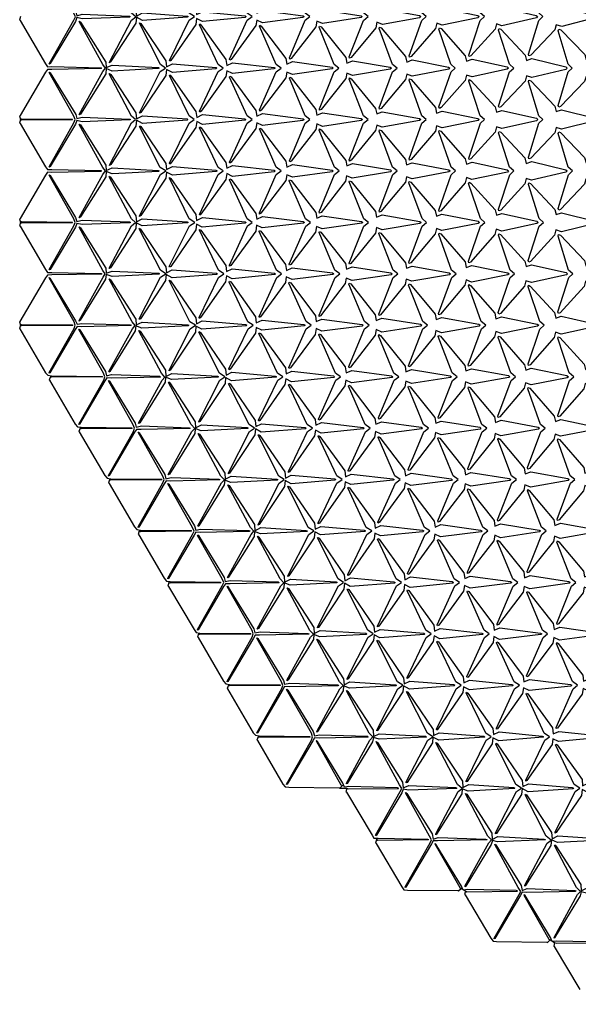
# Model space of a CAD drawing. Extents: x 0 to 195, y 0 to 191.
# Drawn here: x 0.2 to 47.4, y 13.4 to 95.1 of the extents above; entities that cross this region are included whole.
import ezdxf

# ---------------------------------------------------------------- set-up
doc = ezdxf.new("R2010")
doc.units = 0
doc.layers.add('DEFAULT', color=18, linetype='CONTINUOUS')

msp = doc.modelspace()

# ---------------------------------------------------------------- linework, layer by layer
at = {"layer": 'DEFAULT'}
for points in [[(5.004, 95.364), (5.466, 95.491), (9.45, 95.328), (9.515, 95.289), (9.458, 95.251), (5.462, 95.094), (5.006, 95.21), (4.916, 94.879), (2.772, 91.344), (2.703, 91.289), (2.688, 91.32), (4.764, 95.002), (4.892, 95.285), (4.755, 95.576), (2.692, 99.25), (2.707, 99.282), (2.776, 99.228), (4.919, 95.707)], [(10.036, 95.33), (10.536, 95.601), (14.313, 95.338), (14.382, 95.289), (14.306, 95.24), (10.539, 94.972), (10.038, 95.245), (9.986, 94.745), (7.861, 91.476), (7.774, 91.413), (7.756, 91.458), (9.618, 94.997), (9.975, 95.285), (9.61, 95.582), (7.759, 99.113), (7.776, 99.162), (7.86, 99.103), (9.986, 95.833)], [(15.11, 95.458), (15.599, 95.701), (19.188, 95.348), (19.269, 95.289), (19.188, 95.231), (15.599, 94.878), (15.108, 95.123), (15.047, 94.629), (12.938, 91.59), (12.841, 91.529), (12.822, 91.595), (14.474, 94.991), (14.918, 95.289), (14.481, 95.587), (12.82, 98.989), (12.841, 99.05), (12.941, 98.984), (15.049, 95.953)], [(20.177, 95.574), (20.658, 95.794), (24.07, 95.358), (24.155, 95.289), (24.059, 95.22), (20.664, 94.776), (20.176, 95.005), (20.098, 94.531), (18.005, 91.688), (17.896, 91.624), (17.874, 91.702), (19.362, 94.987), (19.785, 95.289), (19.363, 95.592), (17.874, 98.876), (17.899, 98.949), (18.013, 98.88), (20.104, 96.058)], [(25.232, 95.67), (25.709, 95.873), (28.97, 95.367), (29.067, 95.289), (28.972, 95.212), (25.707, 94.707), (25.231, 94.91), (25.147, 94.438), (23.07, 91.78), (22.952, 91.721), (22.929, 91.819), (24.242, 94.982), (24.649, 95.289), (24.252, 95.596), (22.924, 98.769), (22.95, 98.861), (23.071, 98.797), (25.148, 96.143)], [(30.282, 95.757), (30.753, 95.943), (33.881, 95.375), (33.982, 95.289), (33.881, 95.203), (30.753, 94.635), (30.284, 94.818), (30.191, 94.353), (28.129, 91.863), (27.996, 91.798), (27.965, 91.898), (29.16, 94.978), (29.546, 95.289), (29.158, 95.6), (27.966, 98.678), (27.995, 98.783), (28.125, 98.72), (30.188, 96.22)], [(35.332, 95.843), (35.797, 96.011), (38.795, 95.384), (38.902, 95.289), (38.798, 95.195), (35.795, 94.57), (35.331, 94.738), (35.227, 94.283), (33.178, 91.932), (33.038, 91.869), (33.003, 91.982), (34.075, 94.974), (34.446, 95.289), (34.075, 95.604), (33.003, 98.597), (33.038, 98.708), (33.18, 98.644), (35.228, 96.297)], [(40.371, 95.91), (40.831, 96.066), (43.725, 95.391), (43.837, 95.289), (43.732, 95.188), (40.828, 94.518), (40.367, 94.674), (40.256, 94.228), (38.218, 91.986), (38.073, 91.931), (38.038, 92.058), (38.998, 94.971), (39.352, 95.289), (38.995, 95.608), (38.039, 98.518), (38.075, 98.644), (38.221, 98.588), (40.258, 96.354)], [(45.406, 95.972), (45.863, 96.116), (48.661, 95.399), (48.775, 95.289), (48.666, 95.18), (45.861, 94.467), (45.405, 94.609), (45.285, 94.171), (43.259, 92.042), (43.105, 91.987), (43.064, 92.119), (43.936, 94.968), (44.277, 95.289), (43.93, 95.61), (43.067, 98.453), (43.107, 98.589), (43.259, 98.536), (45.285, 96.407)], [(7.494, 90.995), (7.997, 91.209), (11.89, 91.002), (11.949, 90.959), (11.873, 90.915), (8.005, 90.696), (7.497, 90.911), (7.454, 90.477), (5.319, 87.085), (5.239, 87.022), (5.22, 87.056), (7.194, 90.67), (7.424, 90.964), (7.205, 91.248), (5.215, 94.872), (5.238, 94.898), (5.323, 94.828), (7.456, 91.447)], [(12.576, 91.069), (13.066, 91.319), (16.752, 91.012), (16.822, 90.959), (16.737, 90.904), (13.074, 90.587), (12.58, 90.842), (12.523, 90.345), (10.407, 87.215), (10.313, 87.15), (10.293, 87.204), (12.038, 90.664), (12.497, 90.959), (12.054, 91.254), (10.286, 94.729), (10.309, 94.774), (10.408, 94.703), (12.523, 91.574)], [(17.641, 91.181), (18.126, 91.413), (21.635, 91.022), (21.713, 90.959), (21.62, 90.895), (18.133, 90.494), (17.647, 90.726), (17.579, 90.238), (15.48, 87.321), (15.374, 87.256), (15.352, 87.328), (16.909, 90.659), (17.347, 90.959), (16.923, 91.259), (15.346, 94.604), (15.369, 94.672), (15.475, 94.604), (17.575, 91.673)], [(22.707, 91.296), (23.182, 91.502), (26.522, 91.032), (26.613, 90.959), (26.518, 90.886), (23.184, 90.413), (22.704, 90.627), (22.624, 90.151), (20.54, 87.407), (20.426, 87.345), (20.403, 87.433), (21.799, 90.654), (22.218, 90.959), (21.812, 91.263), (20.396, 94.498), (20.426, 94.573), (20.549, 94.499), (22.631, 91.78)], [(27.759, 91.387), (28.233, 91.582), (31.42, 91.041), (31.521, 90.959), (31.424, 90.877), (28.231, 90.339), (27.756, 90.537), (27.665, 90.072), (25.594, 87.484), (25.471, 87.424), (25.446, 87.526), (26.703, 90.65), (27.1, 90.959), (26.707, 91.268), (25.444, 94.396), (25.472, 94.492), (25.599, 94.427), (27.669, 91.852)], [(32.808, 91.471), (33.276, 91.648), (36.336, 91.049), (36.444, 90.959), (36.344, 90.869), (33.272, 90.276), (32.803, 90.455), (32.705, 89.996), (30.648, 87.559), (30.515, 87.5), (30.485, 87.612), (31.616, 90.646), (31.992, 90.959), (31.612, 91.272), (30.487, 94.303), (30.518, 94.413), (30.652, 94.352), (32.708, 91.928)], [(37.849, 91.543), (38.309, 91.701), (41.27, 91.056), (41.374, 90.959), (41.265, 90.861), (38.312, 90.214), (37.849, 90.375), (37.742, 89.925), (35.699, 87.63), (35.555, 87.568), (35.519, 87.685), (36.541, 90.643), (36.901, 90.959), (36.533, 91.276), (35.522, 94.226), (35.557, 94.345), (35.701, 94.285), (37.744, 91.997)], [(42.887, 91.608), (43.344, 91.755), (46.2, 91.064), (46.312, 90.959), (46.203, 90.854), (43.342, 90.166), (42.886, 90.312), (42.772, 89.867), (40.74, 87.687), (40.59, 87.63), (40.551, 87.758), (41.467, 90.639), (41.82, 90.959), (41.471, 91.278), (40.549, 94.164), (40.589, 94.29), (40.74, 94.231), (42.772, 92.051)], [(47.923, 91.671), (48.377, 91.807), (51.134, 91.072), (51.248, 90.959), (51.136, 90.847), (48.376, 90.113), (47.92, 90.252), (47.796, 89.821), (45.774, 87.733), (45.618, 87.679), (45.576, 87.815), (46.41, 90.637), (46.747, 90.959), (46.407, 91.281), (45.577, 94.101), (45.621, 94.235), (45.779, 94.178), (47.8, 92.105)], [(5.013, 86.703), (5.459, 86.819), (9.464, 86.667), (9.523, 86.629), (9.461, 86.591), (5.461, 86.436), (5.006, 86.547), (4.912, 86.224), (2.768, 82.678), (2.7, 82.624), (2.685, 82.655), (4.77, 86.342), (4.887, 86.628), (4.767, 86.916), (2.686, 90.601), (2.704, 90.626), (2.778, 90.565), (4.92, 87.049)], [(10.042, 86.681), (10.539, 86.945), (14.307, 86.678), (14.375, 86.629), (14.297, 86.579), (10.543, 86.305), (10.044, 86.573), (9.993, 86.072), (7.869, 82.828), (7.777, 82.758), (7.755, 82.795), (9.621, 86.337), (9.97, 86.63), (9.624, 86.921), (7.753, 90.465), (7.777, 90.5), (7.87, 90.428), (9.994, 87.187)], [(15.115, 86.807), (15.603, 87.047), (19.179, 86.688), (19.263, 86.629), (19.183, 86.57), (15.601, 86.214), (15.113, 86.454), (15.053, 85.958), (12.946, 82.941), (12.846, 82.877), (12.826, 82.943), (14.466, 86.331), (14.91, 86.629), (14.475, 86.927), (12.822, 90.324), (12.844, 90.383), (12.947, 90.315), (15.054, 87.302)], [(20.176, 86.912), (20.656, 87.13), (24.075, 86.697), (24.16, 86.629), (24.066, 86.56), (20.66, 86.12), (20.176, 86.345), (20.102, 85.865), (18.01, 83.033), (17.899, 82.968), (17.876, 83.046), (19.358, 86.326), (19.777, 86.629), (19.354, 86.932), (17.877, 90.208), (17.901, 90.285), (18.014, 90.219), (20.105, 87.399)], [(25.23, 87.006), (25.703, 87.205), (28.98, 86.705), (29.076, 86.629), (28.98, 86.552), (25.704, 86.053), (25.227, 86.256), (25.145, 85.781), (23.067, 83.116), (22.949, 83.056), (22.926, 83.153), (24.248, 86.322), (24.655, 86.629), (24.256, 86.936), (22.922, 90.113), (22.949, 90.202), (23.072, 90.135), (25.149, 87.484)], [(30.281, 87.095), (30.749, 87.277), (33.889, 86.714), (33.989, 86.629), (33.886, 86.543), (30.751, 85.979), (30.28, 86.165), (30.186, 85.702), (28.123, 83.194), (27.992, 83.13), (27.962, 83.231), (29.167, 86.318), (29.556, 86.629), (29.168, 86.94), (27.962, 90.027), (27.993, 90.125), (28.127, 90.058), (30.189, 87.562)], [(35.327, 87.175), (35.793, 87.345), (38.802, 86.723), (38.913, 86.629), (38.814, 86.536), (35.787, 85.922), (35.322, 86.093), (35.22, 85.636), (33.169, 83.259), (33.033, 83.2), (33.001, 83.316), (34.08, 86.314), (34.453, 86.629), (34.082, 86.943), (33, 89.943), (33.034, 90.055), (33.174, 89.992), (35.224, 87.629)], [(40.369, 87.246), (40.828, 87.4), (43.732, 86.73), (43.841, 86.629), (43.733, 86.528), (40.827, 85.859), (40.366, 86.015), (40.255, 85.569), (38.217, 83.325), (38.069, 83.263), (38.031, 83.383), (39.012, 86.311), (39.365, 86.629), (39.001, 86.947), (38.036, 89.864), (38.073, 89.987), (38.221, 89.928), (40.258, 87.694)], [(45.401, 87.303), (45.856, 87.444), (48.676, 86.737), (48.789, 86.629), (48.679, 86.522), (45.854, 85.817), (45.398, 85.961), (45.28, 85.521), (43.251, 83.372), (43.102, 83.32), (43.064, 83.457), (43.938, 86.308), (44.282, 86.629), (43.936, 86.95), (43.064, 89.799), (43.105, 89.933), (43.257, 89.878), (45.284, 87.745)], [(7.497, 82.344), (8.004, 82.56), (11.875, 82.343), (11.953, 82.299), (11.897, 82.256), (7.993, 82.054), (7.492, 82.261), (7.453, 81.817), (5.319, 78.424), (5.236, 78.357), (5.215, 78.385), (7.206, 82.01), (7.419, 82.302), (7.212, 82.587), (5.212, 86.218), (5.235, 86.242), (5.321, 86.171), (7.455, 82.784)], [(12.582, 82.419), (13.073, 82.669), (16.739, 82.353), (16.827, 82.299), (16.761, 82.246), (13.062, 81.946), (12.568, 82.201), (12.515, 81.699), (10.398, 78.541), (10.304, 78.474), (10.283, 78.523), (12.06, 82.004), (12.501, 82.298), (12.04, 82.594), (10.292, 86.055), (10.315, 86.105), (10.413, 86.035), (12.527, 82.921)], [(17.644, 82.527), (18.129, 82.758), (21.627, 82.362), (21.716, 82.299), (21.633, 82.236), (18.126, 81.844), (17.64, 82.076), (17.574, 81.586), (15.474, 78.652), (15.366, 78.582), (15.342, 78.646), (16.931, 81.999), (17.353, 82.299), (16.911, 82.599), (15.352, 85.932), (15.373, 86.005), (15.477, 85.941), (17.577, 83.016)], [(22.704, 82.631), (23.18, 82.838), (26.527, 82.371), (26.624, 82.299), (26.537, 82.227), (23.175, 81.767), (22.694, 81.984), (22.617, 81.505), (20.53, 78.732), (20.418, 78.672), (20.397, 78.761), (21.811, 81.994), (22.221, 82.299), (21.805, 82.604), (20.4, 85.831), (20.426, 85.912), (20.545, 85.844), (22.628, 83.114)], [(27.754, 82.717), (28.228, 82.913), (31.431, 82.38), (31.535, 82.299), (31.443, 82.219), (28.222, 81.693), (27.746, 81.893), (27.659, 81.425), (25.586, 78.812), (25.464, 78.751), (25.438, 78.849), (26.72, 81.99), (27.113, 82.299), (26.711, 82.608), (25.442, 85.739), (25.469, 85.837), (25.594, 85.773), (27.665, 83.186)], [(32.802, 82.8), (33.268, 82.976), (36.352, 82.388), (36.459, 82.299), (36.36, 82.211), (33.264, 81.628), (32.794, 81.81), (32.698, 81.349), (30.639, 78.887), (30.507, 78.826), (30.478, 78.935), (31.633, 81.987), (32.008, 82.299), (31.622, 82.611), (30.482, 85.652), (30.514, 85.76), (30.649, 85.697), (32.706, 83.263)], [(37.844, 82.874), (38.308, 83.039), (41.271, 82.396), (41.384, 82.299), (41.283, 82.203), (38.302, 81.568), (37.836, 81.738), (37.729, 81.289), (35.681, 78.946), (35.544, 78.889), (35.512, 79.01), (36.556, 81.983), (36.919, 82.299), (36.548, 82.615), (35.515, 85.58), (35.55, 85.698), (35.692, 85.637), (37.737, 83.323)], [(42.883, 82.94), (43.337, 83.085), (46.213, 82.402), (46.328, 82.299), (46.224, 82.196), (43.332, 81.521), (42.874, 81.673), (42.762, 81.226), (40.726, 79.008), (40.58, 78.952), (40.544, 79.081), (41.484, 81.98), (41.831, 82.299), (41.473, 82.618), (40.548, 85.505), (40.588, 85.631), (40.739, 85.572), (42.771, 83.39)], [(47.915, 82.996), (48.368, 83.132), (51.152, 82.409), (51.269, 82.299), (51.161, 82.189), (48.363, 81.472), (47.909, 81.611), (47.79, 81.173), (45.765, 79.06), (45.61, 79.003), (45.568, 79.135), (46.429, 81.977), (46.766, 82.299), (46.419, 82.621), (45.572, 85.452), (45.615, 85.585), (45.771, 85.528), (47.794, 83.434)], [(5.01, 78.048), (5.459, 78.159), (9.464, 78.007), (9.529, 77.969), (9.474, 77.931), (5.454, 77.786), (5.013, 77.885), (4.911, 77.567), (2.766, 74.015), (2.7, 73.963), (2.686, 73.997), (4.767, 77.682), (4.887, 77.97), (4.769, 78.255), (2.685, 81.942), (2.701, 81.971), (2.771, 81.915), (4.915, 78.378)], [(10.031, 78.003), (10.53, 78.271), (14.324, 78.017), (14.403, 77.969), (14.34, 77.922), (10.522, 77.679), (10.022, 77.934), (9.977, 77.441), (7.849, 74.139), (7.766, 74.078), (7.749, 74.123), (9.633, 77.677), (9.966, 77.964), (9.624, 78.261), (7.753, 81.805), (7.771, 81.85), (7.857, 81.787), (9.983, 78.507)], [(15.105, 78.13), (15.598, 78.379), (19.189, 78.027), (19.28, 77.969), (19.209, 77.912), (15.588, 77.574), (15.096, 77.824), (15.036, 77.329), (12.925, 74.25), (12.828, 74.185), (12.808, 74.244), (14.507, 77.672), (14.943, 77.969), (14.491, 78.266), (12.815, 81.679), (12.835, 81.74), (12.933, 81.675), (15.043, 78.621)], [(20.167, 78.237), (20.647, 78.456), (24.092, 78.035), (24.191, 77.969), (24.115, 77.904), (20.635, 77.5), (20.152, 77.727), (20.085, 77.237), (17.987, 74.341), (17.884, 74.282), (17.864, 74.362), (19.383, 77.667), (19.797, 77.969), (19.364, 78.271), (17.873, 81.557), (17.896, 81.634), (18.006, 81.569), (20.099, 78.728)], [(25.221, 78.33), (25.696, 78.533), (28.995, 78.044), (29.098, 77.969), (29.013, 77.895), (25.687, 77.419), (25.207, 77.631), (25.127, 77.155), (23.043, 74.422), (22.928, 74.359), (22.905, 74.447), (24.294, 77.663), (24.692, 77.969), (24.272, 78.275), (22.915, 81.468), (22.941, 81.556), (23.062, 81.49), (25.141, 78.808)], [(30.272, 78.418), (30.742, 78.605), (33.904, 78.052), (34.012, 77.969), (33.92, 77.887), (30.733, 77.346), (30.26, 77.539), (30.171, 77.071), (28.102, 74.504), (27.976, 74.441), (27.948, 74.54), (29.199, 77.659), (29.583, 77.969), (29.182, 78.279), (27.956, 81.381), (27.986, 81.479), (28.116, 81.413), (30.181, 78.886)], [(35.315, 78.492), (35.778, 78.662), (38.831, 78.06), (38.938, 77.969), (38.837, 77.878), (35.775, 77.28), (35.307, 77.457), (35.208, 77), (33.152, 74.575), (33.018, 74.514), (32.987, 74.625), (34.112, 77.656), (34.481, 77.969), (34.096, 78.282), (32.994, 81.297), (33.026, 81.408), (33.164, 81.345), (35.217, 78.955)], [(40.357, 78.566), (40.816, 78.722), (43.755, 78.068), (43.873, 77.969), (43.775, 77.872), (40.806, 77.232), (40.342, 77.397), (40.236, 76.946), (38.19, 74.628), (38.053, 74.575), (38.022, 74.702), (39.034, 77.652), (39.394, 77.969), (39.029, 78.285), (38.024, 81.231), (38.062, 81.346), (38.21, 81.282), (40.25, 79.019)], [(45.391, 78.626), (45.848, 78.772), (48.691, 78.075), (48.812, 77.969), (48.713, 77.865), (45.837, 77.183), (45.38, 77.332), (45.267, 76.887), (43.233, 74.687), (43.085, 74.63), (43.047, 74.758), (43.977, 77.65), (44.318, 77.969), (43.958, 78.289), (43.055, 81.161), (43.094, 81.291), (43.245, 81.234), (45.275, 79.067)], [(7.498, 73.681), (7.986, 73.872), (11.91, 73.68), (11.976, 73.639), (11.913, 73.597), (7.985, 73.407), (7.488, 73.576), (7.431, 73.198), (5.291, 69.723), (5.217, 69.664), (5.201, 69.695), (7.237, 73.351), (7.41, 73.628), (7.214, 73.927), (5.211, 77.561), (5.232, 77.588), (5.314, 77.521), (7.449, 74.112)], [(12.56, 73.721), (13.054, 73.98), (16.776, 73.69), (16.856, 73.639), (16.788, 73.588), (13.048, 73.307), (12.548, 73.576), (12.494, 73.079), (10.371, 69.841), (10.289, 69.788), (10.276, 69.848), (12.076, 73.345), (12.501, 73.637), (12.073, 73.932), (10.277, 77.427), (10.297, 77.476), (10.388, 77.41), (12.508, 74.225)], [(17.626, 73.836), (18.11, 74.067), (21.666, 73.699), (21.757, 73.639), (21.683, 73.58), (18.101, 73.224), (17.613, 73.464), (17.552, 72.969), (15.445, 69.95), (15.348, 69.89), (15.331, 69.961), (16.957, 73.34), (17.388, 73.639), (16.946, 73.937), (15.336, 77.305), (15.358, 77.369), (15.463, 77.302), (17.566, 74.334)], [(22.679, 73.927), (23.159, 74.145), (26.568, 73.707), (26.667, 73.639), (26.587, 73.572), (23.15, 73.147), (22.663, 73.376), (22.591, 72.895), (20.495, 70.023), (20.393, 69.968), (20.376, 70.056), (21.858, 73.336), (22.27, 73.639), (21.842, 73.942), (20.383, 77.206), (20.405, 77.287), (20.516, 77.224), (22.607, 74.413)], [(27.735, 74.024), (28.21, 74.225), (31.467, 73.716), (31.573, 73.639), (31.488, 73.563), (28.199, 73.069), (27.717, 73.283), (27.633, 72.814), (25.551, 70.102), (25.438, 70.045), (25.417, 70.143), (26.768, 73.332), (27.163, 73.639), (26.75, 73.946), (25.425, 77.117), (25.452, 77.207), (25.575, 77.141), (27.651, 74.498)], [(32.784, 74.11), (33.253, 74.293), (36.381, 73.724), (36.496, 73.639), (36.41, 73.555), (33.239, 73.007), (32.765, 73.201), (32.673, 72.737), (30.605, 70.179), (30.483, 70.124), (30.459, 70.233), (31.675, 73.328), (32.053, 73.639), (31.656, 73.95), (30.467, 77.025), (30.497, 77.128), (30.629, 77.064), (32.691, 74.575)], [(37.825, 74.181), (38.286, 74.344), (41.316, 73.731), (41.43, 73.639), (41.336, 73.548), (38.276, 72.949), (37.807, 73.128), (37.707, 72.671), (35.651, 70.244), (35.52, 70.188), (35.491, 70.304), (36.602, 73.325), (36.962, 73.639), (36.575, 73.953), (35.503, 76.946), (35.537, 77.059), (35.678, 76.996), (37.727, 74.644)], [(42.862, 74.245), (43.322, 74.4), (46.244, 73.739), (46.365, 73.639), (46.27, 73.541), (43.309, 72.897), (42.846, 73.06), (42.739, 72.609), (40.695, 70.304), (40.555, 70.248), (40.522, 70.372), (41.533, 73.322), (41.885, 73.639), (41.515, 73.956), (40.53, 76.887), (40.567, 77.007), (40.714, 76.946), (42.753, 74.695)], [(47.897, 74.304), (48.352, 74.447), (51.184, 73.745), (51.308, 73.639), (51.212, 73.535), (48.338, 72.852), (47.877, 73.006), (47.763, 72.565), (45.727, 70.348), (45.583, 70.298), (45.549, 70.433), (46.472, 73.319), (46.809, 73.639), (46.448, 73.959), (45.559, 76.82), (45.599, 76.951), (45.751, 76.895), (47.78, 74.746)], [(5.03, 69.402), (5.434, 69.459), (9.514, 69.343), (9.58, 69.308), (9.536, 69.275), (5.423, 69.176), (5.033, 69.199), (4.885, 68.956), (2.733, 65.305), (2.681, 65.27), (2.676, 65.316), (4.789, 69.023), (4.877, 69.307), (4.786, 69.594), (2.677, 73.298), (2.69, 73.331), (2.753, 73.282), (4.901, 69.691)], [(10.013, 69.33), (10.506, 69.573), (14.372, 69.353), (14.451, 69.308), (14.396, 69.266), (10.494, 69.063), (9.984, 69.259), (9.943, 68.846), (7.806, 65.414), (7.734, 65.362), (7.721, 65.407), (9.692, 69.019), (9.934, 69.298), (9.671, 69.599), (7.731, 73.189), (7.756, 73.216), (7.848, 73.141), (9.976, 69.833)], [(15.084, 69.433), (15.572, 69.678), (19.241, 69.363), (19.339, 69.308), (19.285, 69.258), (15.55, 68.974), (15.053, 69.238), (15.001, 68.737), (12.879, 65.522), (12.796, 65.47), (12.783, 65.533), (14.559, 69.014), (14.999, 69.308), (14.536, 69.604), (12.794, 73.062), (12.818, 73.109), (12.918, 73.036), (15.031, 69.939)], [(20.137, 69.525), (20.617, 69.748), (24.152, 69.37), (24.243, 69.308), (24.167, 69.248), (20.609, 68.881), (20.118, 69.125), (20.054, 68.635), (17.947, 65.623), (17.85, 65.563), (17.832, 65.634), (19.454, 69.01), (19.867, 69.308), (19.412, 69.609), (17.851, 72.943), (17.872, 73.015), (17.978, 72.95), (20.077, 70.026)], [(25.19, 69.616), (25.665, 69.825), (29.056, 69.378), (29.151, 69.308), (29.065, 69.24), (25.661, 68.799), (25.177, 69.023), (25.102, 68.543), (23.011, 65.714), (22.903, 65.655), (22.882, 65.74), (24.343, 69.005), (24.754, 69.308), (24.329, 69.612), (22.889, 72.863), (22.915, 72.94), (23.033, 72.871), (25.119, 70.106)], [(30.243, 69.708), (30.713, 69.899), (33.962, 69.387), (34.07, 69.308), (33.986, 69.233), (30.7, 68.737), (30.223, 68.943), (30.141, 68.468), (28.062, 65.788), (27.948, 65.732), (27.926, 65.833), (29.247, 69.001), (29.644, 69.308), (29.238, 69.616), (27.93, 72.775), (27.961, 72.861), (28.09, 72.79), (30.162, 70.189)], [(35.287, 69.784), (35.753, 69.961), (38.882, 69.394), (38.993, 69.308), (38.902, 69.225), (35.743, 68.671), (35.267, 68.866), (35.174, 68.405), (33.106, 65.85), (32.984, 65.795), (32.959, 65.905), (34.173, 68.998), (34.549, 69.308), (34.151, 69.62), (32.97, 72.69), (33.001, 72.792), (33.135, 72.726), (35.195, 70.253)], [(40.328, 69.855), (40.79, 70.02), (43.808, 69.402), (43.924, 69.308), (43.831, 69.217), (40.779, 68.615), (40.309, 68.794), (40.209, 68.339), (38.153, 65.916), (38.022, 65.862), (37.994, 65.981), (39.095, 68.995), (39.459, 69.308), (39.076, 69.623), (38.003, 72.617), (38.037, 72.729), (38.179, 72.665), (40.227, 70.315)], [(45.361, 69.913), (45.817, 70.062), (48.754, 69.407), (48.868, 69.308), (48.767, 69.211), (45.811, 68.565), (45.348, 68.727), (45.241, 68.276), (43.197, 65.977), (43.057, 65.922), (43.024, 66.047), (44.028, 68.992), (44.378, 69.308), (44.007, 69.626), (43.033, 72.549), (43.071, 72.671), (43.217, 72.612), (45.256, 70.369)], [(7.527, 65.051), (7.947, 65.149), (11.988, 65.015), (12.074, 64.978), (12.049, 64.946), (7.916, 64.856), (7.54, 64.869), (7.385, 64.625), (5.234, 60.976), (5.18, 60.938), (5.173, 60.98), (7.295, 64.693), (7.38, 64.968), (7.271, 65.265), (5.185, 68.954), (5.204, 68.976), (5.279, 68.913), (7.421, 65.4)], [(12.522, 64.997), (13.013, 65.254), (16.858, 65.024), (16.944, 64.978), (16.896, 64.936), (12.994, 64.733), (12.487, 64.934), (12.448, 64.507), (10.312, 61.093), (10.234, 61.032), (10.216, 61.066), (12.205, 64.689), (12.438, 64.949), (12.146, 65.269), (10.243, 68.836), (10.266, 68.868), (10.357, 68.796), (12.484, 65.518)], [(17.586, 65.106), (18.074, 65.351), (21.736, 65.033), (21.836, 64.978), (21.782, 64.927), (18.051, 64.642), (17.553, 64.907), (17.501, 64.407), (15.379, 61.192), (15.296, 61.14), (15.283, 61.204), (17.059, 64.684), (17.491, 64.978), (17.023, 65.274), (15.3, 68.719), (15.322, 68.772), (15.42, 68.704), (17.533, 65.611)], [(22.649, 65.215), (23.13, 65.439), (26.625, 65.042), (26.731, 64.978), (26.668, 64.918), (23.109, 64.551), (22.615, 64.799), (22.55, 64.313), (20.442, 61.285), (20.348, 61.23), (20.333, 61.306), (21.952, 64.68), (22.363, 64.978), (21.908, 65.279), (20.353, 68.609), (20.377, 68.676), (20.487, 68.607), (22.584, 65.709)], [(27.702, 65.307), (28.176, 65.511), (31.536, 65.05), (31.643, 64.978), (31.567, 64.91), (28.159, 64.471), (27.677, 64.693), (27.603, 64.211), (25.512, 61.386), (25.403, 61.325), (25.382, 61.409), (26.844, 64.675), (27.24, 64.978), (26.804, 65.283), (25.4, 68.509), (25.427, 68.591), (25.545, 68.522), (27.629, 65.795)], [(32.744, 65.38), (33.214, 65.57), (36.46, 65.057), (36.569, 64.978), (36.486, 64.902), (33.201, 64.407), (32.724, 64.612), (32.642, 64.136), (30.563, 61.459), (30.447, 61.402), (30.425, 61.501), (31.749, 64.671), (32.135, 64.978), (31.719, 65.287), (30.439, 68.427), (30.466, 68.522), (30.591, 68.458), (32.663, 65.86)], [(37.789, 65.459), (38.254, 65.633), (41.38, 65.064), (41.495, 64.978), (41.409, 64.895), (38.239, 64.346), (37.767, 64.536), (37.677, 64.069), (35.61, 61.526), (35.485, 61.468), (35.46, 61.575), (36.673, 64.668), (37.048, 64.978), (36.649, 65.29), (35.47, 68.358), (35.503, 68.457), (35.64, 68.389), (37.699, 65.93)], [(42.83, 65.529), (43.292, 65.692), (46.305, 65.072), (46.422, 64.978), (46.33, 64.887), (43.279, 64.284), (42.809, 64.464), (42.708, 64.009), (40.652, 61.585), (40.521, 61.529), (40.492, 61.645), (41.601, 64.665), (41.961, 64.978), (41.574, 65.293), (40.504, 68.285), (40.539, 68.396), (40.682, 68.331), (42.73, 65.989)], [(47.863, 65.586), (48.319, 65.735), (51.25, 65.078), (51.367, 64.978), (51.269, 64.881), (48.31, 64.236), (47.846, 64.4), (47.739, 63.95), (45.695, 61.644), (45.556, 61.59), (45.524, 61.717), (46.528, 64.661), (46.876, 64.978), (46.504, 65.296), (45.535, 68.216), (45.572, 68.338), (45.719, 68.279), (47.757, 66.042)], [(10.017, 60.727), (10.453, 60.828), (14.477, 60.685), (14.564, 60.648), (14.538, 60.615), (10.422, 60.517), (10.034, 60.539), (9.884, 60.296), (7.733, 56.644), (7.681, 56.61), (7.676, 56.656), (9.789, 60.362), (9.882, 60.64), (9.77, 60.935), (7.685, 64.622), (7.701, 64.651), (7.772, 64.593), (9.916, 61.059)], [(15.022, 60.666), (15.513, 60.924), (19.358, 60.694), (19.446, 60.648), (19.401, 60.606), (15.491, 60.407), (14.989, 60.602), (14.946, 60.18), (12.81, 56.759), (12.735, 56.704), (12.721, 56.746), (14.694, 60.359), (14.944, 60.619), (14.636, 60.94), (12.748, 64.496), (12.769, 64.534), (12.857, 64.466), (14.984, 61.188)], [(20.084, 60.773), (20.57, 61.014), (24.245, 60.702), (24.336, 60.648), (24.274, 60.596), (20.555, 60.305), (20.054, 60.576), (19.998, 60.082), (17.875, 56.857), (17.794, 56.805), (17.781, 56.869), (19.564, 60.354), (19.99, 60.645), (19.523, 60.944), (17.8, 64.389), (17.822, 64.441), (17.921, 64.372), (20.034, 61.283)], [(25.149, 60.885), (25.631, 61.111), (29.124, 60.712), (29.23, 60.648), (29.168, 60.588), (25.609, 60.221), (25.115, 60.47), (25.049, 59.984), (22.941, 56.954), (22.85, 56.903), (22.837, 56.983), (24.443, 60.349), (24.863, 60.648), (24.417, 60.948), (22.849, 64.287), (22.875, 64.35), (22.986, 64.278), (25.084, 61.378)], [(30.201, 60.976), (30.676, 61.182), (34.034, 60.72), (34.144, 60.648), (34.071, 60.58), (30.658, 60.144), (30.171, 60.373), (30.096, 59.895), (28.002, 57.041), (27.899, 56.988), (27.882, 57.079), (29.344, 60.345), (29.738, 60.648), (29.302, 60.953), (27.901, 64.177), (27.926, 64.261), (28.044, 64.194), (30.128, 61.462)], [(35.246, 61.054), (35.717, 61.245), (38.953, 60.727), (39.064, 60.648), (38.982, 60.572), (35.703, 60.074), (35.222, 60.286), (35.137, 59.816), (33.056, 57.119), (32.944, 57.065), (32.923, 57.167), (34.253, 60.341), (34.636, 60.648), (34.218, 60.957), (32.939, 64.095), (32.966, 64.191), (33.091, 64.127), (35.163, 61.53)], [(40.288, 61.125), (40.754, 61.303), (43.88, 60.734), (43.991, 60.648), (43.901, 60.564), (40.743, 60.009), (40.271, 60.2), (40.179, 59.736), (38.112, 57.199), (37.987, 57.141), (37.961, 57.248), (39.169, 60.338), (39.542, 60.648), (39.142, 60.96), (37.973, 64.022), (38.003, 64.127), (38.136, 64.064), (40.196, 61.594)], [(45.329, 61.197), (45.789, 61.359), (48.809, 60.741), (48.927, 60.648), (48.837, 60.558), (45.775, 59.959), (45.307, 60.138), (45.207, 59.681), (43.151, 57.253), (43.022, 57.201), (42.995, 57.323), (44.093, 60.334), (44.457, 60.648), (44.074, 60.963), (43.004, 63.955), (43.039, 64.065), (43.182, 64), (45.23, 61.659)], [(12.523, 56.391), (12.95, 56.495), (16.981, 56.355), (17.066, 56.318), (17.037, 56.285), (12.922, 56.187), (12.535, 56.211), (12.387, 55.962), (10.236, 52.319), (10.186, 52.289), (10.184, 52.341), (12.273, 56.032), (12.385, 56.317), (12.271, 56.605), (10.184, 60.294), (10.204, 60.317), (10.278, 60.254), (12.421, 56.738)], [(17.519, 56.336), (18.01, 56.589), (21.864, 56.363), (21.949, 56.318), (21.899, 56.276), (17.992, 56.076), (17.484, 56.265), (17.439, 55.862), (15.301, 52.417), (15.232, 52.369), (15.221, 52.416), (17.193, 56.029), (17.443, 56.291), (17.14, 56.609), (15.246, 60.17), (15.267, 60.207), (15.355, 60.14), (17.482, 56.854)], [(22.586, 56.446), (23.069, 56.682), (26.747, 56.372), (26.831, 56.318), (26.761, 56.265), (23.062, 55.965), (22.562, 56.232), (22.504, 55.739), (20.384, 52.539), (20.297, 52.482), (20.282, 52.54), (22.062, 56.024), (22.494, 56.316), (22.029, 56.614), (20.297, 60.064), (20.323, 60.11), (20.426, 60.034), (22.538, 56.96)], [(27.644, 56.547), (28.122, 56.767), (31.641, 56.38), (31.743, 56.318), (31.678, 56.259), (28.104, 55.899), (27.617, 56.136), (27.557, 55.639), (25.451, 52.638), (25.357, 52.585), (25.342, 52.665), (26.931, 56.018), (27.357, 56.318), (26.918, 56.618), (25.348, 59.959), (25.374, 60.021), (25.486, 59.947), (27.584, 57.049)], [(32.697, 56.638), (33.17, 56.842), (36.546, 56.388), (36.648, 56.318), (36.568, 56.25), (33.159, 55.812), (32.674, 56.037), (32.6, 55.557), (30.507, 52.719), (30.399, 52.658), (30.378, 52.74), (31.854, 56.015), (32.254, 56.318), (31.818, 56.622), (30.394, 59.863), (30.421, 59.939), (30.542, 59.867), (32.626, 57.129)], [(37.748, 56.727), (38.219, 56.918), (41.449, 56.397), (41.565, 56.318), (41.488, 56.242), (38.199, 55.748), (37.723, 55.953), (37.641, 55.478), (35.562, 52.797), (35.447, 52.74), (35.425, 52.839), (36.75, 56.011), (37.141, 56.318), (36.73, 56.626), (35.434, 59.777), (35.464, 59.865), (35.593, 59.794), (37.665, 57.203)], [(42.789, 56.798), (43.252, 56.97), (46.383, 56.404), (46.496, 56.318), (46.408, 56.235), (43.24, 55.685), (42.765, 55.88), (42.673, 55.417), (40.604, 52.857), (40.482, 52.802), (40.459, 52.913), (41.675, 56.008), (42.043, 56.318), (41.639, 56.63), (40.475, 59.688), (40.506, 59.792), (40.641, 59.727), (42.7, 57.271)], [(47.825, 56.86), (48.285, 57.022), (51.317, 56.41), (51.432, 56.318), (51.339, 56.228), (48.274, 55.631), (47.805, 55.811), (47.705, 55.355), (45.648, 52.919), (45.519, 52.866), (45.492, 52.986), (46.6, 56.004), (46.963, 56.318), (46.577, 56.633), (45.502, 59.628), (45.537, 59.739), (45.678, 59.675), (47.727, 57.324)], [(15.031, 52.061), (15.443, 52.153), (19.496, 52.024), (19.578, 51.988), (19.549, 51.955), (15.416, 51.866), (15.044, 51.886), (14.892, 51.622), (12.742, 47.999), (12.689, 47.964), (12.684, 48.012), (14.772, 51.701), (14.887, 51.985), (14.766, 52.275), (12.687, 55.959), (12.705, 55.984), (12.778, 55.923), (14.921, 52.409)], [(20.023, 52.012), (20.517, 52.271), (24.349, 52.034), (24.441, 51.988), (24.399, 51.945), (20.492, 51.745), (19.986, 51.939), (19.943, 51.525), (17.806, 48.094), (17.731, 48.037), (17.716, 48.075), (19.704, 51.699), (19.936, 51.963), (19.654, 52.279), (17.739, 55.853), (17.764, 55.882), (17.855, 55.808), (19.982, 52.525)], [(25.095, 52.131), (25.578, 52.366), (29.229, 52.043), (29.332, 51.988), (29.282, 51.937), (25.551, 51.652), (25.054, 51.916), (25.001, 51.415), (22.879, 48.203), (22.796, 48.149), (22.782, 48.21), (24.562, 51.694), (24.986, 51.986), (24.515, 52.284), (22.804, 55.721), (22.829, 55.769), (22.933, 55.694), (25.043, 52.641)], [(30.144, 52.217), (30.628, 52.445), (34.131, 52.051), (34.237, 51.988), (34.174, 51.928), (30.606, 51.566), (30.117, 51.806), (30.055, 51.313), (27.949, 48.304), (27.851, 48.245), (27.833, 48.316), (29.451, 51.689), (29.859, 51.988), (29.401, 52.289), (27.856, 55.612), (27.876, 55.688), (27.98, 55.626), (30.079, 52.71)], [(35.2, 52.314), (35.675, 52.52), (39.036, 52.059), (39.144, 51.988), (39.071, 51.92), (35.658, 51.484), (35.173, 51.709), (35.099, 51.228), (33.006, 48.388), (32.899, 48.329), (32.879, 48.413), (34.35, 51.685), (34.746, 51.988), (34.309, 52.292), (32.898, 55.523), (32.924, 55.604), (33.043, 55.535), (35.127, 52.801)], [(40.243, 52.387), (40.712, 52.577), (43.964, 52.066), (44.074, 51.988), (43.993, 51.913), (40.697, 51.422), (40.216, 51.635), (40.132, 51.164), (38.05, 48.451), (37.941, 48.401), (37.924, 48.507), (39.253, 51.681), (39.637, 51.988), (39.22, 52.296), (37.938, 55.437), (37.965, 55.533), (38.09, 55.469), (40.162, 52.868)], [(45.286, 52.462), (45.75, 52.637), (48.888, 52.073), (49.003, 51.988), (48.918, 51.906), (45.735, 51.363), (45.26, 51.558), (45.17, 51.092), (43.101, 48.522), (42.98, 48.468), (42.957, 48.578), (44.179, 51.678), (44.554, 51.988), (44.152, 52.299), (42.969, 55.371), (43.001, 55.471), (43.136, 55.403), (45.196, 52.934)], [(17.524, 47.736), (17.947, 47.829), (21.988, 47.694), (22.069, 47.658), (22.038, 47.625), (17.922, 47.527), (17.533, 47.547), (17.383, 47.308), (15.231, 43.652), (15.186, 43.629), (15.189, 43.69), (17.263, 47.371), (17.392, 47.654), (17.255, 47.945), (15.192, 51.618), (15.205, 51.654), (15.272, 51.603), (17.416, 48.069)], [(22.521, 47.678), (23.013, 47.934), (26.857, 47.703), (26.943, 47.658), (26.895, 47.615), (22.994, 47.412), (22.487, 47.613), (22.448, 47.187), (20.312, 43.772), (20.236, 43.715), (20.221, 43.755), (22.194, 47.368), (22.441, 47.634), (22.146, 47.949), (20.243, 51.515), (20.266, 51.549), (20.356, 51.478), (22.482, 48.195)], [(27.587, 47.788), (28.076, 48.032), (31.734, 47.713), (31.835, 47.658), (31.784, 47.607), (28.05, 47.323), (27.553, 47.587), (27.501, 47.085), (25.379, 43.873), (25.297, 43.82), (25.284, 43.884), (27.058, 47.363), (27.491, 47.658), (27.022, 47.954), (25.3, 51.397), (25.323, 51.45), (25.421, 51.381), (27.534, 48.293)], [(32.645, 47.887), (33.126, 48.113), (36.633, 47.721), (36.739, 47.658), (36.678, 47.598), (33.104, 47.238), (32.615, 47.479), (32.554, 46.984), (30.447, 43.972), (30.35, 43.913), (30.332, 43.984), (31.953, 47.359), (32.363, 47.658), (31.906, 47.958), (30.354, 51.286), (30.376, 51.358), (30.483, 51.292), (32.581, 48.383)], [(37.694, 47.973), (38.165, 48.174), (41.556, 47.727), (41.663, 47.658), (41.591, 47.591), (38.148, 47.169), (37.665, 47.393), (37.595, 46.906), (35.501, 44.05), (35.396, 43.993), (35.378, 44.08), (36.853, 47.355), (37.249, 47.658), (36.811, 47.962), (35.397, 51.195), (35.423, 51.275), (35.542, 51.207), (37.626, 48.469)], [(42.74, 48.052), (43.209, 48.243), (46.469, 47.735), (46.585, 47.658), (46.511, 47.584), (43.188, 47.106), (42.708, 47.319), (42.627, 46.844), (40.544, 44.111), (40.434, 44.058), (40.415, 44.159), (41.771, 47.352), (42.159, 47.658), (41.739, 47.965), (40.43, 51.125), (40.46, 51.213), (40.587, 51.143), (42.66, 48.534)], [(47.777, 48.116), (48.239, 48.289), (51.41, 47.741), (51.526, 47.658), (51.444, 47.578), (48.222, 47.053), (47.745, 47.254), (47.658, 46.786), (45.584, 44.169), (45.469, 44.119), (45.449, 44.231), (46.697, 47.348), (47.067, 47.658), (46.657, 47.969), (45.467, 51.046), (45.498, 51.147), (45.63, 51.082), (47.692, 48.596)], [(20.021, 43.401), (20.452, 43.507), (24.477, 43.365), (24.57, 43.328), (24.551, 43.295), (20.415, 43.207), (20.042, 43.22), (19.886, 42.973), (17.735, 39.327), (17.684, 39.295), (17.681, 39.346), (19.778, 43.041), (19.883, 43.326), (19.774, 43.614), (17.683, 47.306), (17.703, 47.327), (17.778, 47.263), (19.921, 43.748)], [(25.023, 43.346), (25.513, 43.604), (29.357, 43.373), (29.437, 43.328), (29.381, 43.284), (25.501, 43.071), (24.99, 43.276), (24.947, 42.858), (22.811, 39.441), (22.733, 39.38), (22.715, 39.413), (24.706, 43.039), (24.941, 43.292), (24.637, 43.619), (22.747, 47.176), (22.769, 47.213), (22.858, 47.144), (24.984, 43.868)], [(30.086, 43.456), (30.574, 43.701), (34.236, 43.382), (34.337, 43.328), (34.286, 43.277), (30.549, 42.994), (30.053, 43.257), (30.001, 42.754), (27.88, 39.543), (27.8, 39.496), (27.79, 39.566), (29.545, 43.033), (29.983, 43.328), (29.522, 43.624), (27.8, 47.067), (27.822, 47.121), (27.921, 47.052), (30.033, 43.961)], [(35.141, 43.551), (35.622, 43.775), (39.143, 43.39), (39.247, 43.328), (39.186, 43.269), (35.6, 42.915), (35.106, 43.166), (35.042, 42.677), (32.932, 39.62), (32.843, 39.571), (32.831, 39.652), (34.455, 43.029), (34.865, 43.328), (34.408, 43.628), (32.853, 46.958), (32.875, 47.03), (32.981, 46.965), (35.08, 44.05)], [(40.186, 43.628), (40.659, 43.835), (44.068, 43.396), (44.181, 43.328), (44.117, 43.263), (40.634, 42.86), (40.149, 43.091), (40.08, 42.604), (37.982, 39.692), (37.887, 39.646), (37.875, 39.742), (39.361, 43.025), (39.759, 43.328), (39.32, 43.632), (37.893, 46.874), (37.917, 46.957), (38.031, 46.893), (40.117, 44.123)], [(45.227, 43.7), (45.695, 43.89), (48.998, 43.402), (49.111, 43.328), (49.038, 43.256), (45.674, 42.797), (45.193, 43.014), (45.116, 42.535), (43.029, 39.76), (42.922, 39.707), (42.904, 39.805), (44.296, 43.022), (44.68, 43.328), (44.25, 43.635), (42.925, 46.805), (42.953, 46.895), (43.076, 46.828), (45.152, 44.189)], [(22.518, 39.077), (22.952, 39.176), (26.979, 39.035), (27.058, 38.998), (27.021, 38.963), (22.93, 38.853), (22.524, 38.886), (22.383, 38.649), (20.231, 34.991), (20.179, 34.957), (20.175, 35.002), (22.292, 38.712), (22.381, 38.987), (22.268, 39.284), (20.186, 42.97), (20.201, 43), (20.271, 42.944), (22.415, 39.407)], [(27.527, 39.023), (28.014, 39.275), (31.856, 39.043), (31.942, 38.998), (31.892, 38.955), (27.995, 38.75), (27.483, 38.944), (27.441, 38.539), (25.303, 35.099), (25.236, 35.056), (25.228, 35.11), (27.178, 38.708), (27.448, 38.977), (27.138, 39.289), (25.247, 42.847), (25.272, 42.878), (25.366, 42.803), (27.49, 39.549)], [(32.578, 39.112), (33.061, 39.349), (36.763, 39.05), (36.859, 38.998), (36.806, 38.948), (33.039, 38.681), (32.537, 38.954), (32.485, 38.455), (30.359, 35.183), (30.289, 35.147), (30.285, 35.226), (32.056, 38.703), (32.489, 38.998), (32.021, 39.293), (30.301, 42.736), (30.322, 42.791), (30.419, 42.724), (32.532, 39.629)], [(37.63, 39.201), (38.105, 39.418), (41.676, 39.057), (41.777, 38.998), (41.716, 38.941), (38.085, 38.609), (37.588, 38.866), (37.527, 38.375), (35.413, 35.261), (35.331, 35.219), (35.322, 35.303), (36.974, 38.7), (37.391, 38.998), (36.934, 39.297), (35.341, 42.653), (35.366, 42.714), (35.476, 42.641), (37.576, 39.713)], [(42.671, 39.273), (43.147, 39.484), (46.593, 39.064), (46.705, 38.998), (46.644, 38.935), (43.121, 38.551), (42.633, 38.787), (42.568, 38.298), (40.465, 35.338), (40.373, 35.293), (40.362, 35.385), (41.889, 38.696), (42.294, 38.998), (41.851, 39.3), (40.379, 42.574), (40.403, 42.651), (40.515, 42.585), (42.606, 39.77)], [(47.711, 39.341), (48.179, 39.535), (51.53, 39.069), (51.64, 38.998), (51.568, 38.929), (48.159, 38.491), (47.672, 38.721), (47.596, 38.244), (45.502, 35.392), (45.405, 35.348), (45.393, 35.45), (46.821, 38.693), (47.208, 38.998), (46.773, 39.304), (45.414, 42.499), (45.44, 42.586), (45.561, 42.52), (47.64, 39.836)], [(25.034, 34.733), (25.445, 34.835), (29.493, 34.704), (29.572, 34.667), (29.54, 34.634), (25.421, 34.538), (25.036, 34.559), (24.886, 34.314), (22.734, 30.666), (22.681, 30.63), (22.676, 30.675), (24.789, 34.382), (24.88, 34.661), (24.775, 34.954), (22.683, 38.647), (22.706, 38.661), (22.787, 38.59), (24.928, 35.101)], [(30.014, 34.67), (30.496, 34.916), (34.392, 34.71), (34.479, 34.667), (34.438, 34.628), (30.472, 34.456), (29.997, 34.594), (29.921, 34.246), (27.779, 30.732), (27.722, 30.7), (27.72, 30.763), (29.696, 34.378), (29.939, 34.645), (29.651, 34.958), (27.741, 38.529), (27.766, 38.558), (27.859, 38.482), (29.985, 35.21)], [(35.063, 34.756), (35.543, 34.991), (39.297, 34.717), (39.394, 34.667), (39.348, 34.621), (35.518, 34.384), (35.014, 34.626), (34.969, 34.156), (32.838, 30.821), (32.77, 30.784), (32.765, 30.855), (34.599, 34.374), (34.997, 34.644), (34.555, 34.962), (32.785, 38.439), (32.809, 38.484), (32.908, 38.411), (35.023, 35.282)], [(40.114, 34.843), (40.59, 35.065), (44.205, 34.725), (44.318, 34.667), (44.276, 34.616), (40.554, 34.326), (40.063, 34.579), (40.013, 34.072), (37.895, 30.905), (37.814, 30.86), (37.804, 30.936), (39.513, 34.371), (39.933, 34.667), (39.466, 34.966), (37.826, 38.354), (37.852, 38.41), (37.959, 38.336), (40.063, 35.358)], [(45.151, 34.908), (45.623, 35.117), (49.14, 34.73), (49.246, 34.667), (49.186, 34.609), (45.6, 34.254), (45.109, 34.5), (45.047, 34.008), (42.938, 30.968), (42.848, 30.919), (42.836, 31.001), (44.445, 34.368), (44.842, 34.667), (44.378, 34.969), (42.866, 38.27), (42.89, 38.343), (43, 38.277), (45.094, 35.418)], [(32.521, 30.361), (32.976, 30.555), (36.93, 30.378), (37.015, 30.337), (36.978, 30.3), (32.952, 30.158), (32.514, 30.252), (32.409, 29.939), (30.264, 26.38), (30.2, 26.332), (30.189, 26.37), (32.262, 30.05), (32.409, 30.305), (32.193, 30.627), (30.221, 34.239), (30.245, 34.264), (30.334, 34.19), (32.465, 30.842)], [(37.543, 30.391), (38.027, 30.636), (41.829, 30.385), (41.928, 30.337), (41.889, 30.294), (37.997, 30.087), (37.487, 30.289), (37.446, 29.869), (35.31, 26.449), (35.249, 26.417), (35.247, 26.488), (37.137, 30.046), (37.475, 30.312), (37.091, 30.63), (35.268, 34.143), (35.291, 34.185), (35.384, 34.115), (37.505, 30.917)], [(42.584, 30.461), (43.066, 30.697), (46.753, 30.391), (46.864, 30.337), (46.827, 30.29), (43.028, 30.037), (42.532, 30.304), (42.485, 29.794), (40.359, 26.523), (40.29, 26.488), (40.286, 26.568), (42.053, 30.043), (42.473, 30.337), (41.996, 30.634), (40.312, 34.052), (40.33, 34.116), (40.425, 34.055), (42.537, 30.978)], [(47.626, 30.534), (48.097, 30.747), (51.691, 30.396), (51.795, 30.337), (51.74, 30.283), (48.073, 29.967), (47.577, 30.225), (47.52, 29.729), (45.403, 26.587), (45.322, 26.544), (45.313, 26.624), (46.994, 30.04), (47.397, 30.337), (46.924, 30.637), (45.346, 33.983), (45.369, 34.049), (45.476, 33.981), (47.576, 31.053)], [(35.039, 26.052), (35.451, 26.184), (39.48, 26.044), (39.574, 26.007), (39.556, 25.975), (35.413, 25.891), (35.043, 25.897), (34.883, 25.657), (32.732, 22.002), (32.685, 21.976), (32.685, 22.033), (34.769, 25.721), (34.9, 25.984), (34.718, 26.296), (32.709, 29.933), (32.73, 29.96), (32.811, 29.893), (34.947, 26.477)], [(40.015, 26.011), (40.496, 26.255), (44.392, 26.05), (44.498, 26.007), (44.479, 25.97), (40.452, 25.829), (40.021, 25.933), (39.92, 25.588), (37.777, 22.07), (37.718, 22.033), (37.713, 22.088), (39.711, 25.718), (39.938, 25.971), (39.639, 26.298), (37.746, 29.858), (37.769, 29.892), (37.861, 29.819), (39.987, 26.552)], [(45.053, 26.078), (45.535, 26.318), (49.314, 26.056), (49.422, 26.007), (49.391, 25.964), (45.496, 25.758), (44.994, 25.971), (44.956, 25.519), (42.823, 22.138), (42.754, 22.096), (42.747, 22.157), (44.638, 25.716), (44.985, 25.962), (44.555, 26.302), (42.785, 29.779), (42.804, 29.832), (42.896, 29.768), (45.014, 26.604)], [(37.55, 21.759), (37.413, 22.082), (35.268, 25.628), (35.199, 25.684), (35.183, 25.655), (37.273, 21.963), (37.385, 21.898), (37.762, 21.677), (37.882, 21.609), (42.116, 21.649), (42.128, 21.677), (42.039, 21.71), (37.921, 21.807)], [(42.525, 21.722), (42.962, 21.873), (46.958, 21.715), (47.056, 21.677), (47.038, 21.644), (42.922, 21.546), (42.533, 21.566), (42.383, 21.328), (40.231, 17.671), (40.185, 17.646), (40.186, 17.704), (42.268, 21.39), (42.407, 21.643), (42.195, 21.966), (40.22, 25.581), (40.235, 25.62), (40.311, 25.564), (42.447, 22.147)], [(47.516, 21.683), (47.998, 21.93), (51.886, 21.72), (51.986, 21.677), (51.958, 21.639), (47.962, 21.482), (47.504, 21.594), (47.412, 21.273), (45.267, 17.725), (45.218, 17.703), (45.22, 17.774), (47.194, 21.388), (47.45, 21.637), (47.118, 21.969), (45.256, 25.508), (45.274, 25.553), (45.36, 25.491), (47.486, 22.221)]]:
    msp.add_lwpolyline(points, close=True, dxfattribs=at)
for points in [[(0.258, 95.289), (0.188, 94.984), (0.237, 94.956), (2.388, 91.317), (2.542, 91.065), (2.916, 91.081), (7.049, 90.991), (7.098, 90.959), (7.038, 90.926), (2.922, 90.829), (2.535, 90.851), (2.386, 90.603), (0.235, 86.959), (0.187, 86.932), (0.264, 86.629), (0.261, 86.629), (0.186, 86.328), (0.234, 86.301), (2.385, 82.652), (2.544, 82.408), (2.912, 82.415), (7.056, 82.331), (7.106, 82.299), (7.05, 82.266), (2.915, 82.178), (2.541, 82.19), (2.385, 81.945), (0.234, 78.297), (0.186, 78.27), (0.261, 77.969), (0.263, 77.969), (0.187, 77.666), (0.235, 77.639), (2.386, 73.994), (2.546, 73.746), (2.911, 73.752), (7.059, 73.67), (7.123, 73.639), (7.083, 73.608), (2.899, 73.544), (2.554, 73.522), (2.377, 73.3), (0.224, 69.622), (0.178, 69.595), (0.28, 69.308), (0.283, 69.308), (0.177, 69.024), (0.223, 68.997), (2.376, 65.315), (2.571, 65.095), (2.881, 65.044), (7.119, 65.006), (7.178, 64.978), (7.144, 64.952), (2.868, 64.933), (2.789, 64.978), (2.674, 64.699), (2.719, 64.673), (4.873, 60.979), (5.069, 60.768), (5.381, 60.715), (9.617, 60.676), (9.674, 60.648), (9.637, 60.621), (5.371, 60.597), (5.283, 60.648), (5.177, 60.363), (5.223, 60.337), (7.376, 56.655), (7.571, 56.435), (7.881, 56.383), (12.119, 56.346), (12.167, 56.318), (12.12, 56.29), (7.88, 56.254), (7.767, 56.318), (7.684, 56.02), (7.732, 55.993), (9.884, 52.339), (10.072, 52.098), (10.383, 52.058), (14.614, 52.016), (14.664, 51.988), (14.62, 51.96), (10.38, 51.923), (10.266, 51.988), (10.185, 51.689), (10.233, 51.662), (12.384, 48.009), (12.567, 47.768), (12.889, 47.737), (17.102, 47.687), (17.155, 47.658), (17.11, 47.629), (12.885, 47.585), (12.756, 47.658), (12.689, 47.351), (12.738, 47.324), (14.889, 43.687), (15.079, 43.433), (15.379, 43.391), (19.622, 43.355), (19.671, 43.328), (19.626, 43.3), (15.377, 43.268), (15.272, 43.328), (15.182, 43.034), (15.229, 43.007), (17.381, 39.343), (17.572, 39.11), (17.883, 39.066), (22.115, 39.026), (22.175, 38.998), (22.141, 38.971), (17.87, 38.95), (17.786, 38.998), (17.675, 38.715), (17.721, 38.689), (19.875, 35.001), (20.072, 34.786), (20.379, 34.73), (24.623, 34.695), (24.677, 34.667), (24.638, 34.641), (20.371, 34.617), (20.283, 34.667), (20.176, 34.383), (20.223, 34.357), (22.376, 30.673), (22.57, 30.455), (22.882, 30.405), (27.117, 30.365), (27.164, 30.337)], [(0.261, 86.629), (0.383, 86.698), (4.614, 86.657), (4.664, 86.629), (4.617, 86.601), (0.381, 86.562), (0.264, 86.629)], [(0.263, 77.969), (0.382, 78.036), (4.617, 77.997), (4.664, 77.969), (4.615, 77.94), (0.383, 77.9), (0.261, 77.969)], [(0.28, 69.308), (0.373, 69.361), (4.635, 69.335), (4.682, 69.308), (4.637, 69.281), (0.371, 69.258), (0.283, 69.308)], [(27.756, 30.337), (27.886, 30.264), (32.109, 30.309), (32.124, 30.337), (32.037, 30.37), (27.922, 30.469), (27.553, 30.412), (27.42, 30.756), (25.277, 34.275), (25.204, 34.336), (25.185, 34.311), (27.269, 30.624), (27.387, 30.554), (27.164, 30.337), (27.756, 30.337), (27.689, 30.03), (27.738, 30.003), (29.889, 26.367), (30.05, 26.113), (30.409, 26.117), (34.564, 26.039), (34.64, 26.007), (34.617, 25.979), (30.382, 25.94), (30.263, 26.007), (30.186, 25.706), (30.234, 25.679), (32.385, 22.03), (32.577, 21.786), (32.88, 21.741), (37.121, 21.705), (37.169, 21.677), (37.385, 21.898)], [(37.762, 21.677), (37.686, 21.375), (37.735, 21.348), (39.886, 17.701), (40.078, 17.455), (40.379, 17.41), (44.622, 17.375), (44.669, 17.347), (44.884, 17.568)], [(49.557, 17.379), (45.412, 17.462), (45.065, 17.421), (44.92, 17.767), (42.778, 21.283), (42.703, 21.347), (42.683, 21.325), (44.774, 17.633), (44.884, 17.568), (45.258, 17.347), (45.188, 17.042), (45.237, 17.014), (47.388, 13.375)], [(45.258, 17.347), (45.384, 17.276), (49.612, 17.318)]]:
    msp.add_lwpolyline(points, dxfattribs=at)

doc.saveas('drawing.dxf')
